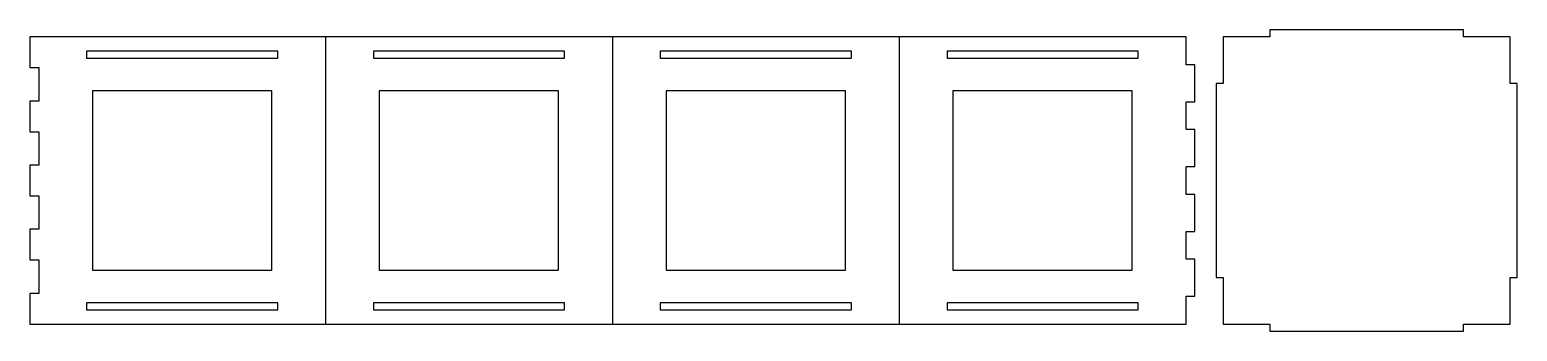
# Model space of a CAD drawing. Header units: millimetres. Extents: x -386 to 405, y -80 to 80.
import ezdxf

# ---------------------------------------------------------------- set-up
doc = ezdxf.new("R2010")
doc.units = ezdxf.units.MM

msp = doc.modelspace()

# ---------------------------------------------------------------- linework, layer by layer
at = {"color": 7, "linetype": 'Continuous', "lineweight": 25}
for p, q in [((273.14, 80.01), (273.14, 76.2)), ((376.01, 80.01), (273.14, 80.01)), ((376.01, 76.2), (376.01, 80.01)), ((-385.76, 76.2), (-385.76, 59.94)), ((228.6, 76.2), (-385.76, 76.2)), ((228.6, 61.47), (228.6, 76.2)), ((248.38, 76.2), (248.38, 51.44)), ((273.14, 76.2), (248.38, 76.2)), ((400.78, 76.2), (376.01, 76.2)), ((400.78, 51.44), (400.78, 76.2)), ((-254, 68.58), (-355.6, 68.58)), ((-355.6, 68.58), (-355.6, 65.02)), ((-355.6, 65.02), (-254, 65.02)), ((-254, 65.02), (-254, 68.58)), ((-101.6, 68.58), (-203.2, 68.58)), ((-203.2, 68.58), (-203.2, 65.02)), ((-203.2, 65.02), (-101.6, 65.02)), ((-101.6, 65.02), (-101.6, 68.58)), ((50.8, 68.58), (-50.8, 68.58)), ((-50.8, 68.58), (-50.8, 65.02)), ((-50.8, 65.02), (50.8, 65.02)), ((50.8, 65.02), (50.8, 68.58)), ((203.2, 68.58), (101.6, 68.58)), ((101.6, 68.58), (101.6, 65.02)), ((101.6, 65.02), (203.2, 65.02)), ((203.2, 65.02), (203.2, 68.58)), ((-385.76, 59.94), (-381, 59.94)), ((-381, 59.94), (-381, 42.16)), ((233.36, 61.47), (228.6, 61.47)), ((233.36, 41.78), (233.36, 61.47)), ((-352.43, 47.62), (-352.43, -47.62)), ((-257.18, 47.62), (-352.43, 47.62)), ((-257.18, -47.62), (-257.18, 47.62)), ((-104.78, 47.62), (-200.03, 47.62)), ((-200.03, 47.62), (-200.03, -47.62)), ((-104.78, -47.62), (-104.78, 47.62)), ((47.62, 47.62), (-47.62, 47.62)), ((-47.62, 47.62), (-47.62, -47.62)), ((47.62, -47.62), (47.62, 47.62)), ((200.03, 47.62), (104.78, 47.62)), ((104.78, 47.62), (104.78, -47.62)), ((200.03, -47.62), (200.03, 47.62)), ((244.57, 51.44), (244.57, -51.44)), ((248.38, 51.44), (244.57, 51.44)), ((404.59, 51.44), (400.78, 51.44)), ((404.59, -51.44), (404.59, 51.44)), ((-385.76, 42.16), (-385.76, 25.91)), ((-381, 42.16), (-385.76, 42.16)), ((228.6, 41.78), (233.36, 41.78)), ((228.6, 27.05), (228.6, 41.78)), ((-385.76, 25.91), (-381, 25.91)), ((-381, 25.91), (-381, 8.13)), ((233.36, 27.05), (228.6, 27.05)), ((233.36, 7.37), (233.36, 27.05)), ((-385.76, 8.13), (-385.76, -8.13)), ((-381, 8.13), (-385.76, 8.13)), ((228.6, 7.37), (233.36, 7.37)), ((228.6, -7.37), (228.6, 7.37)), ((233.36, -7.37), (228.6, -7.37)), ((233.36, -27.05), (233.36, -7.37)), ((-385.76, -8.13), (-381, -8.13)), ((-381, -8.13), (-381, -25.91)), ((-385.76, -25.91), (-385.76, -42.16)), ((-381, -25.91), (-385.76, -25.91)), ((228.6, -27.05), (233.36, -27.05)), ((228.6, -41.78), (228.6, -27.05)), ((-385.76, -42.16), (-381, -42.16)), ((-381, -42.16), (-381, -59.94)), ((233.36, -41.78), (228.6, -41.78)), ((233.36, -61.47), (233.36, -41.78)), ((-352.43, -47.62), (-257.18, -47.62)), ((-200.03, -47.62), (-104.78, -47.62)), ((-47.62, -47.62), (47.62, -47.62)), ((104.78, -47.62), (200.03, -47.62)), ((244.57, -51.44), (248.38, -51.44)), ((248.38, -51.44), (248.38, -76.2)), ((400.78, -51.44), (404.59, -51.44)), ((400.78, -76.2), (400.78, -51.44)), ((-385.76, -59.94), (-385.76, -76.2)), ((-381, -59.94), (-385.76, -59.94)), ((228.6, -61.47), (233.36, -61.47)), ((228.6, -76.2), (228.6, -61.47)), ((-254, -65.02), (-355.6, -65.02)), ((-355.6, -65.02), (-355.6, -68.58)), ((-355.6, -68.58), (-254, -68.58)), ((-254, -68.58), (-254, -65.02)), ((-101.6, -65.02), (-203.2, -65.02)), ((-203.2, -65.02), (-203.2, -68.58)), ((-203.2, -68.58), (-101.6, -68.58)), ((-101.6, -68.58), (-101.6, -65.02)), ((50.8, -65.02), (-50.8, -65.02)), ((-50.8, -65.02), (-50.8, -68.58)), ((-50.8, -68.58), (50.8, -68.58)), ((50.8, -68.58), (50.8, -65.02)), ((203.2, -65.02), (101.6, -65.02)), ((101.6, -65.02), (101.6, -68.58)), ((101.6, -68.58), (203.2, -68.58)), ((203.2, -68.58), (203.2, -65.02)), ((-385.76, -76.2), (228.6, -76.2)), ((248.38, -76.2), (273.14, -76.2)), ((273.14, -76.2), (273.14, -80.01)), ((376.01, -80.01), (376.01, -76.2)), ((376.01, -76.2), (400.78, -76.2)), ((273.14, -80.01), (376.01, -80.01))]:
    msp.add_line(p, q, dxfattribs=at)
at = {"color": 7, "linetype": 'Continuous'}
for p, q in [((-228.6, 76.2), (-228.6, -76.2)), ((-76.2, 76.2), (-76.2, -76.2)), ((76.2, 76.2), (76.2, -76.2))]:
    msp.add_line(p, q, dxfattribs=at)

doc.saveas('drawing.dxf')
